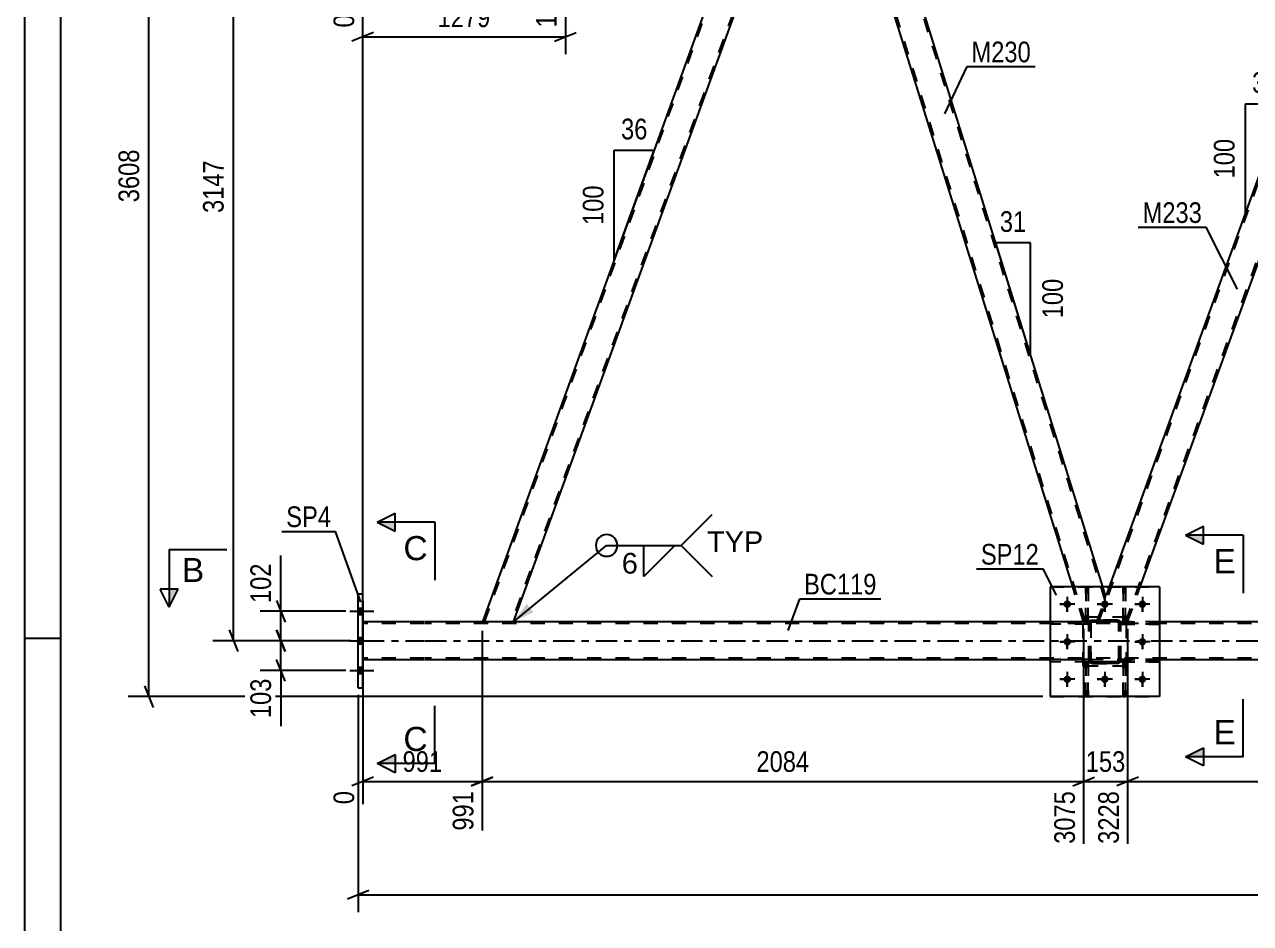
# Model space of a CAD drawing. Header units: millimetres. Extents: x 0 to 841, y 0 to 594.
# Drawn here: x 0 to 169.9, y 258.5 to 383.1 of the extents above; entities that cross this region are included whole.
import ezdxf

# ---------------------------------------------------------------- set-up
doc = ezdxf.new("R2010")
doc.units = ezdxf.units.MM
doc.linetypes.add('DXK_LINE_DOT2', pattern=[3.9198, 1.9599, -1.9599])
doc.linetypes.add('DXK_LINE_DOT3', pattern=[5.9187, 2.979, -0.9799, 0.9799, -0.9799])
doc.styles.add('Arial', font='arial.ttf', dxfattribs={"height": 0.2})
doc.styles.add('Arial Narrow', font='ARIALN.TTF', dxfattribs={"height": 0.2})

# ---------------------------------------------------------------- blocks, each defined once
blk = doc.blocks.new('Unknown-389678698-1133 - 46257')
at = {"color": 5, "linetype": 'Continuous'}
for p, q in [((0, 594), (0, 0)), ((5, 589), (5, 5)), ((5, 298), (0, 298))]:
    blk.add_line(p, q, dxfattribs=at)
blk = doc.blocks.new('Part-389678698-5018 - 5011')
at = {"color": 7, "linetype": 'DXK_LINE_DOT2'}
for p, q in [((147.55, 300.09), (147.59, 300.27)), ((147.59, 300.27), (147.55, 300.09)), ((147.55, 295.05), (147.55, 300.09)), ((147.55, 300.09), (147.55, 300.09)), ((147.55, 295.05), (147.55, 300.09)), ((147.79, 300.09), (147.81, 300.18)), ((147.81, 300.18), (147.79, 300.09)), ((147.79, 295.05), (147.79, 300.09)), ((147.79, 300.09), (147.79, 300.09)), ((147.79, 300.09), (147.79, 295.05)), ((147.81, 300.18), (147.86, 300.26)), ((147.86, 300.26), (147.81, 300.18)), ((147.85, 300.53), (148.03, 300.57)), ((148.03, 300.57), (147.85, 300.53)), ((147.86, 300.26), (147.94, 300.31)), ((147.94, 300.31), (147.86, 300.26)), ((147.94, 300.31), (148.03, 300.33)), ((148.03, 300.33), (147.94, 300.31)), ((148.03, 300.57), (151.47, 300.57)), ((148.03, 300.57), (148.03, 300.57)), ((148.03, 300.57), (151.47, 300.57)), ((148.03, 300.33), (151.47, 300.33)), ((148.03, 300.33), (148.03, 300.33)), ((148.03, 300.33), (151.47, 300.33)), ((151.47, 300.57), (151.47, 300.57)), ((151.47, 300.57), (151.65, 300.53)), ((151.65, 300.53), (151.47, 300.57)), ((151.47, 300.33), (151.47, 300.33)), ((151.47, 300.33), (151.56, 300.31)), ((151.64, 300.26), (151.56, 300.31)), ((151.64, 300.26), (151.69, 300.18)), ((151.69, 300.18), (151.71, 300.09)), ((151.69, 300.18), (151.71, 300.09)), ((151.71, 295.05), (151.71, 300.09)), ((151.71, 300.09), (151.71, 300.09)), ((151.71, 295.05), (151.71, 300.09)), ((151.91, 300.27), (151.95, 300.09)), ((151.95, 300.09), (151.91, 300.27)), ((151.95, 295.05), (151.95, 300.09)), ((151.95, 300.09), (151.95, 300.09)), ((151.95, 295.05), (151.95, 300.09)), ((147.55, 295.05), (147.55, 295.05)), ((147.59, 294.86), (147.55, 295.05)), ((147.55, 295.05), (147.59, 294.86)), ((147.79, 295.05), (147.79, 295.05)), ((147.81, 294.96), (147.79, 295.05)), ((147.81, 294.96), (147.79, 295.05)), ((147.86, 294.88), (147.81, 294.96)), ((148.03, 294.57), (147.85, 294.6)), ((147.85, 294.6), (148.03, 294.57)), ((147.94, 294.83), (147.86, 294.88)), ((148.03, 294.81), (147.94, 294.83)), ((148.03, 294.81), (151.47, 294.81)), ((148.03, 294.81), (148.03, 294.81)), ((148.03, 294.81), (151.47, 294.81)), ((148.03, 294.57), (151.47, 294.57)), ((148.03, 294.57), (148.03, 294.57)), ((151.47, 294.57), (148.03, 294.57)), ((151.56, 294.83), (151.47, 294.81)), ((151.47, 294.81), (151.56, 294.83)), ((151.47, 294.81), (151.47, 294.81)), ((151.65, 294.6), (151.47, 294.57)), ((151.47, 294.57), (151.65, 294.6)), ((151.47, 294.57), (151.47, 294.57)), ((151.64, 294.88), (151.56, 294.83)), ((151.56, 294.83), (151.64, 294.88)), ((151.69, 294.96), (151.64, 294.88)), ((151.64, 294.88), (151.69, 294.96)), ((151.71, 295.05), (151.69, 294.96)), ((151.69, 294.96), (151.71, 295.05)), ((151.71, 295.05), (151.71, 295.05)), ((151.95, 295.05), (151.91, 294.86)), ((151.91, 294.86), (151.95, 295.05)), ((151.95, 295.05), (151.95, 295.05))]:
    blk.add_line(p, q, dxfattribs=at)
at = {"color": 7, "linetype": 'DXK_LINE_DOT3'}
blk.add_line((149.75, 297.57), (149.75, 297.57), dxfattribs=at)
at = {"color": 7, "linetype": 'DXK_LINE_DOT2'}
for centre, start, end in [((148.03, 300.09), 112.5, 157.5), ((148.03, 300.09), 112.5, 157.5), ((151.47, 300.09), 22.5, 67.5), ((151.47, 300.09), 22.5, 67.5), ((148.03, 295.05), 202.5, 247.5), ((148.03, 295.05), 202.5, 247.5), ((151.47, 295.05), 292.5, 337.5), ((151.47, 295.05), 292.5, 337.5)]:
    blk.add_arc(centre, 0.48, start, end, dxfattribs=at)
blk = doc.blocks.new('Part-389678698-5034 - 5011')
at = {"color": 7, "linetype": 'DXK_LINE_DOT2'}
for p, q in [((151.95, 294.81), (151.95, 295.13)), ((151.95, 295.13), (157.35, 295.13)), ((157.35, 294.81), (151.95, 294.81)), ((152.55, 294.81), (152.55, 295.13)), ((157.35, 295.13), (157.35, 294.81))]:
    blk.add_line(p, q, dxfattribs=at)
blk = doc.blocks.new('Part-389678698-5014 - 5011')
at = {"color": 7, "linetype": 'DXK_LINE_DOT2'}
for p, q in [((152.3, 300.32), (152.3, 305.17)), ((152.3, 305.17), (152.62, 305.17)), ((152.62, 305.17), (152.62, 300.32)), ((152.3, 300.92), (152.62, 300.92)), ((152.62, 300.32), (152.3, 300.32))]:
    blk.add_line(p, q, dxfattribs=at)
blk = doc.blocks.new('Part-389678698-5015 - 5011')
at = {"color": 7, "linetype": 'DXK_LINE_DOT2'}
for p, q in [((147.1, 300.32), (147.1, 305.17)), ((147.1, 305.17), (147.42, 305.17)), ((147.42, 305.17), (147.42, 300.32)), ((147.1, 300.92), (147.42, 300.92)), ((147.42, 300.32), (147.1, 300.32))]:
    blk.add_line(p, q, dxfattribs=at)
blk = doc.blocks.new('Bolt-389678698-5125 - 5011')
at = {"linetype": 'Continuous'}
for points in [[(145.07, 302.77, -1), (144.03, 302.77, -1)], [(150.27, 302.77, -1), (149.23, 302.77, -1)], [(155.47, 302.77, -1), (154.43, 302.77, -1)], [(145.07, 297.57, -1), (144.03, 297.57, -1)], [(155.47, 297.57, -1), (154.43, 297.57, -1)], [(145.07, 292.37, -1), (144.03, 292.37, -1)], [(150.27, 292.37, -1), (149.23, 292.37, -1)], [(155.47, 292.37, -1), (154.43, 292.37, -1)]]:
    blk.add_hatch(color=1, dxfattribs=at).paths.add_polyline_path(points)
at = {"color": 1, "linetype": 'Continuous'}
for p, q in [((145.59, 302.77), (143.51, 302.77)), ((144.55, 303.81), (144.55, 301.73)), ((150.79, 302.77), (148.71, 302.77)), ((149.75, 303.81), (149.75, 301.73)), ((155.99, 302.77), (153.91, 302.77)), ((154.95, 303.81), (154.95, 301.73)), ((145.59, 297.57), (143.51, 297.57)), ((144.55, 298.61), (144.55, 296.53)), ((155.99, 297.57), (153.91, 297.57)), ((154.95, 298.61), (154.95, 296.53)), ((145.59, 292.37), (143.51, 292.37)), ((144.55, 293.41), (144.55, 291.33)), ((150.79, 292.37), (148.71, 292.37)), ((149.75, 293.41), (149.75, 291.33)), ((155.99, 292.37), (153.91, 292.37)), ((154.95, 293.41), (154.95, 291.33))]:
    blk.add_line(p, q, dxfattribs=at)
blk = doc.blocks.new('Part-389678698-5016 - 5011')
at = {"color": 7, "linetype": 'DXK_LINE_DOT2'}
for p, q in [((152.3, 289.97), (152.3, 294.8)), ((152.3, 294.8), (152.62, 294.8)), ((152.3, 294.2), (152.62, 294.2)), ((152.62, 294.8), (152.62, 289.97)), ((152.62, 289.97), (152.3, 289.97))]:
    blk.add_line(p, q, dxfattribs=at)
blk = doc.blocks.new('Part-389678698-5017 - 5011')
at = {"color": 7, "linetype": 'DXK_LINE_DOT2'}
for p, q in [((147.1, 289.97), (147.1, 294.8)), ((147.1, 294.8), (147.42, 294.8)), ((147.1, 294.2), (147.42, 294.2)), ((147.42, 294.8), (147.42, 289.97)), ((147.42, 289.97), (147.1, 289.97))]:
    blk.add_line(p, q, dxfattribs=at)
blk = doc.blocks.new('Part-389678698-5019 - 5011')
at = {"color": 7, "linetype": 'DXK_LINE_DOT2'}
for p, q in [((152.75, 300.97), (146.75, 300.97)), ((146.75, 294.17), (146.75, 300.97)), ((152.75, 294.17), (152.75, 300.97)), ((152.75, 294.17), (146.75, 294.17))]:
    blk.add_line(p, q, dxfattribs=at)
blk = doc.blocks.new('Part-389678698-5020 - 5011')
at = {"color": 7, "linetype": 'DXK_LINE_DOT2'}
for p, q in [((152.62, 294.8), (152.3, 294.8)), ((152.3, 294.8), (152.3, 289.97)), ((152.3, 294.2), (152.62, 294.2)), ((152.62, 289.97), (152.62, 294.8)), ((152.3, 289.97), (152.62, 289.97))]:
    blk.add_line(p, q, dxfattribs=at)
blk = doc.blocks.new('Part-389678698-5021 - 5011')
at = {"color": 7, "linetype": 'DXK_LINE_DOT2'}
for p, q in [((147.42, 294.8), (147.1, 294.8)), ((147.1, 294.8), (147.1, 289.97)), ((147.1, 294.2), (147.42, 294.2)), ((147.42, 289.97), (147.42, 294.8)), ((147.1, 289.97), (147.42, 289.97))]:
    blk.add_line(p, q, dxfattribs=at)
blk = doc.blocks.new('Part-389678698-5024 - 5011')
at = {"color": 7, "linetype": 'DXK_LINE_DOT2'}
for p, q in [((157.35, 295.13), (151.95, 295.13)), ((151.95, 295.13), (151.95, 294.81)), ((151.95, 294.81), (157.35, 294.81)), ((152.55, 294.81), (152.55, 295.13)), ((157.35, 294.81), (157.35, 295.13))]:
    blk.add_line(p, q, dxfattribs=at)
blk = doc.blocks.new('Part-389678698-5027 - 5011')
at = {"color": 7, "linetype": 'DXK_LINE_DOT2'}
for p, q in [((152.62, 300.33), (151.95, 300.33)), ((151.95, 300.33), (151.95, 300.01)), ((151.95, 300.01), (157.35, 300.01)), ((157.35, 300.33), (152.55, 300.33)), ((152.55, 300.33), (152.55, 300.01)), ((157.35, 300.01), (157.35, 300.33))]:
    blk.add_line(p, q, dxfattribs=at)
blk = doc.blocks.new('Part-389678698-5030 - 5011')
at = {"color": 7, "linetype": 'DXK_LINE_DOT2'}
for p, q in [((147.55, 295.13), (142.15, 295.13)), ((142.15, 295.13), (142.15, 294.81)), ((147.55, 294.81), (142.15, 294.81)), ((146.95, 294.81), (146.95, 295.13)), ((147.55, 294.81), (147.55, 295.13))]:
    blk.add_line(p, q, dxfattribs=at)
blk = doc.blocks.new('Part-389678698-5033 - 5011')
at = {"color": 7, "linetype": 'DXK_LINE_DOT2'}
for p, q in [((147.55, 300.33), (142.15, 300.33)), ((142.15, 300.33), (142.15, 300.01)), ((147.55, 300.01), (142.15, 300.01)), ((146.95, 300.01), (146.95, 300.33)), ((147.55, 300.01), (147.55, 300.33))]:
    blk.add_line(p, q, dxfattribs=at)
blk = doc.blocks.new('Part-389678698-5035 - 5011')
at = {"color": 7, "linetype": 'DXK_LINE_DOT2'}
for p, q in [((151.95, 300.01), (151.95, 300.33)), ((151.95, 300.33), (157.35, 300.33)), ((157.35, 300.01), (151.95, 300.01)), ((152.55, 300.01), (152.55, 300.33)), ((157.35, 300.33), (157.35, 300.01))]:
    blk.add_line(p, q, dxfattribs=at)
blk = doc.blocks.new('Part-389678698-5036 - 5011')
at = {"color": 7, "linetype": 'DXK_LINE_DOT2'}
for p, q in [((147.55, 295.13), (142.15, 295.13)), ((142.15, 294.81), (142.15, 295.13)), ((147.55, 294.81), (142.15, 294.81)), ((146.95, 294.81), (146.95, 295.13)), ((147.55, 295.13), (147.55, 294.81))]:
    blk.add_line(p, q, dxfattribs=at)
blk = doc.blocks.new('Bolt-389678698-5120 - 5011')
at = {"linetype": 'Continuous'}
for points in [[(46.89, 301.36), (46.89, 302.24), (46.25, 302.24), (46.25, 301.36)], [(46.89, 301.36), (46.89, 302.24), (46.25, 302.24), (46.25, 301.36)], [(46.89, 301.36), (46.89, 302.24), (46.25, 302.24), (46.25, 301.36)], [(46.89, 297.26), (46.89, 298.14), (46.25, 298.14), (46.25, 297.26)], [(46.89, 297.26), (46.89, 298.14), (46.25, 298.14), (46.25, 297.26)], [(46.89, 293.16), (46.89, 294.04), (46.25, 294.04), (46.25, 293.16)], [(46.89, 293.16), (46.89, 294.04), (46.25, 294.04), (46.25, 293.16)], [(46.89, 293.16), (46.89, 294.04), (46.25, 294.04), (46.25, 293.16)]]:
    blk.add_hatch(color=1, dxfattribs=at).paths.add_polyline_path(points)
at = {"color": 1, "linetype": 'Continuous'}
for p, q in [((45.09, 301.8), (48.41, 301.8)), ((45.09, 301.8), (48.41, 301.8)), ((45.09, 301.8), (48.41, 301.8)), ((46.25, 302.24), (46.89, 302.24)), ((46.25, 302.24), (46.89, 302.24)), ((46.25, 302.24), (46.89, 302.24)), ((46.25, 301.36), (46.89, 301.36)), ((46.25, 301.36), (46.89, 301.36)), ((46.25, 301.36), (46.89, 301.36)), ((45.09, 297.7), (48.41, 297.7)), ((45.09, 297.7), (48.41, 297.7)), ((46.25, 298.14), (46.89, 298.14)), ((46.25, 298.14), (46.89, 298.14)), ((46.25, 297.26), (46.89, 297.26)), ((46.25, 297.26), (46.89, 297.26)), ((46.25, 294.04), (46.89, 294.04)), ((46.25, 294.04), (46.89, 294.04)), ((46.25, 294.04), (46.89, 294.04)), ((45.09, 293.6), (48.41, 293.6)), ((45.09, 293.6), (48.41, 293.6)), ((45.09, 293.6), (48.41, 293.6)), ((46.25, 293.16), (46.89, 293.16)), ((46.25, 293.16), (46.89, 293.16)), ((46.25, 293.16), (46.89, 293.16))]:
    blk.add_line(p, q, dxfattribs=at)
blk = doc.blocks.new('Part-389678698-5037 - 5011')
at = {"color": 7, "linetype": 'DXK_LINE_DOT2'}
for p, q in [((147.55, 300.33), (142.15, 300.33)), ((142.15, 300.01), (142.15, 300.33)), ((147.55, 300.01), (142.15, 300.01)), ((146.95, 300.01), (146.95, 300.33)), ((147.55, 300.33), (147.55, 300.01))]:
    blk.add_line(p, q, dxfattribs=at)
blk = doc.blocks.new('Part-389678698-5038 - 5011')
at = {"color": 7, "linetype": 'DXK_LINE_DOT2'}
for p, q in [((152.3, 305.17), (152.3, 300.32)), ((152.62, 305.17), (152.3, 305.17)), ((152.62, 300.32), (152.62, 305.17)), ((152.3, 300.92), (152.62, 300.92)), ((152.3, 300.32), (152.62, 300.32))]:
    blk.add_line(p, q, dxfattribs=at)
blk = doc.blocks.new('Part-389678698-5039 - 5011')
at = {"color": 7, "linetype": 'DXK_LINE_DOT2'}
for p, q in [((147.1, 305.17), (147.1, 300.32)), ((147.42, 305.17), (147.1, 305.17)), ((147.42, 300.32), (147.42, 305.17)), ((147.1, 300.92), (147.42, 300.92)), ((147.1, 300.32), (147.42, 300.32))]:
    blk.add_line(p, q, dxfattribs=at)
blk = doc.blocks.new('Part-389678698-5044 - 5011')
at = {"color": 7, "linetype": 'DXK_LINE_DOT2'}
for p, q in [((142.15, 305.17), (157.35, 305.17)), ((142.15, 305.17), (142.15, 289.97)), ((157.35, 305.17), (157.35, 289.97)), ((142.15, 289.97), (157.35, 289.97))]:
    blk.add_line(p, q, dxfattribs=at)
blk = doc.blocks.new('Part-389678698-5049 - 5011')
at = {"color": 2, "linetype": 'Continuous'}
for p, q in [((157.35, 305.17), (142.15, 305.17)), ((142.15, 305.17), (142.15, 289.97)), ((157.35, 305.17), (157.35, 289.97)), ((157.35, 289.97), (142.15, 289.97))]:
    blk.add_line(p, q, dxfattribs=at)
blk = doc.blocks.new('Part-389678698-5285 - 5011')
at = {"color": 2, "linetype": 'Continuous'}
for p, q in [((46.25, 291.2), (46.25, 304.2)), ((46.25, 304.2), (46.89, 304.2)), ((46.89, 291.2), (46.89, 304.2)), ((46.25, 291.2), (46.89, 291.2))]:
    blk.add_line(p, q, dxfattribs=at)
blk = doc.blocks.new('Bolt-389678698-5126 - 5011')
at = {"color": 1, "linetype": 'Continuous'}
for p, q in [((143.51, 302.77), (144.2, 302.77)), ((144.55, 303.81), (144.55, 303.11)), ((145.59, 302.77), (144.9, 302.77)), ((148.71, 302.77), (149.4, 302.77)), ((149.75, 303.81), (149.75, 303.11)), ((150.79, 302.77), (150.1, 302.77)), ((153.91, 302.77), (154.6, 302.77)), ((154.95, 303.81), (154.95, 303.11)), ((155.99, 302.77), (155.3, 302.77)), ((144.55, 301.73), (144.55, 302.42)), ((149.75, 301.73), (149.75, 302.42)), ((154.95, 301.73), (154.95, 302.42)), ((143.51, 297.57), (144.2, 297.57)), ((144.55, 298.61), (144.55, 297.91)), ((145.59, 297.57), (144.9, 297.57)), ((153.91, 297.57), (154.6, 297.57)), ((154.95, 298.61), (154.95, 297.91)), ((155.99, 297.57), (155.3, 297.57)), ((144.55, 296.53), (144.55, 297.22)), ((154.95, 296.53), (154.95, 297.22)), ((143.51, 292.37), (144.2, 292.37)), ((144.55, 293.41), (144.55, 292.71)), ((145.59, 292.37), (144.9, 292.37)), ((148.71, 292.37), (149.4, 292.37)), ((149.75, 293.41), (149.75, 292.71)), ((150.79, 292.37), (150.1, 292.37)), ((153.91, 292.37), (154.6, 292.37)), ((154.95, 293.41), (154.95, 292.71)), ((155.99, 292.37), (155.3, 292.37)), ((144.55, 291.33), (144.55, 292.02)), ((149.75, 291.33), (149.75, 292.02)), ((154.95, 291.33), (154.95, 292.02))]:
    blk.add_line(p, q, dxfattribs=at)
blk = doc.blocks.new('Part-389678698-5224 - 5011')
at = {"color": 2, "linetype": 'Continuous'}
for p, q in [((55.41, 300.34), (46.89, 300.34)), ((142.15, 300.34), (55.51, 300.34)), ((312.42, 300.34), (157.35, 300.34)), ((55.41, 295.06), (46.89, 295.06)), ((142.15, 295.06), (55.51, 295.06)), ((312.42, 295.06), (157.35, 295.06))]:
    blk.add_line(p, q, dxfattribs=at)
at = {"color": 7, "linetype": 'DXK_LINE_DOT2'}
for p, q in [((46.89, 295.06), (46.89, 300.34)), ((55.41, 300.1), (46.89, 300.1)), ((722.79, 300.1), (55.51, 300.1)), ((157.35, 300.34), (142.15, 300.34)), ((55.41, 295.3), (46.89, 295.3)), ((722.79, 295.3), (55.51, 295.3)), ((157.35, 295.06), (142.15, 295.06))]:
    blk.add_line(p, q, dxfattribs=at)
at = {"color": 7, "linetype": 'DXK_LINE_DOT3'}
for p, q in [((46.89, 297.7), (55.41, 297.7)), ((55.51, 297.7), (722.79, 297.7))]:
    blk.add_line(p, q, dxfattribs=at)
blk = doc.blocks.new('Part-389678698-5334 - 5011')
at = {"color": 7, "linetype": 'DXK_LINE_DOT2'}
for p, q in [((152.75, 300.97), (146.75, 300.97)), ((146.75, 294.17), (146.75, 300.97)), ((152.75, 294.17), (152.75, 300.97)), ((152.75, 294.17), (146.75, 294.17))]:
    blk.add_line(p, q, dxfattribs=at)
blk = doc.blocks.new('Part-389678698-5335 - 5011')
at = {"color": 7, "linetype": 'DXK_LINE_DOT2'}
for p, q in [((147.55, 300.09), (147.59, 300.27)), ((147.59, 300.27), (147.55, 300.09)), ((147.55, 295.05), (147.55, 300.09)), ((147.55, 300.09), (147.55, 300.09)), ((147.55, 295.05), (147.55, 300.09)), ((147.79, 300.09), (147.81, 300.18)), ((147.81, 300.18), (147.79, 300.09)), ((147.79, 295.05), (147.79, 300.09)), ((147.79, 300.09), (147.79, 300.09)), ((147.79, 300.09), (147.79, 295.05)), ((147.81, 300.18), (147.86, 300.26)), ((147.86, 300.26), (147.81, 300.18)), ((147.85, 300.53), (148.03, 300.57)), ((148.03, 300.57), (147.85, 300.53)), ((147.86, 300.26), (147.94, 300.31)), ((147.94, 300.31), (147.86, 300.26)), ((148.03, 300.33), (147.94, 300.31)), ((151.47, 300.57), (148.03, 300.57)), ((151.47, 300.33), (148.03, 300.33)), ((151.47, 300.57), (151.65, 300.53)), ((151.65, 300.53), (151.47, 300.57)), ((151.56, 300.31), (151.47, 300.33)), ((151.56, 300.31), (151.64, 300.26)), ((151.64, 300.26), (151.69, 300.18)), ((151.69, 300.18), (151.64, 300.26)), ((151.69, 300.18), (151.71, 300.09)), ((151.71, 300.09), (151.69, 300.18)), ((151.71, 295.05), (151.71, 300.09)), ((151.71, 300.09), (151.71, 300.09)), ((151.71, 295.05), (151.71, 300.09)), ((151.91, 300.27), (151.95, 300.09)), ((151.95, 300.09), (151.91, 300.27)), ((151.95, 295.05), (151.95, 300.09)), ((151.95, 300.09), (151.95, 300.09)), ((151.95, 295.05), (151.95, 300.09)), ((147.55, 295.05), (147.55, 295.05)), ((147.59, 294.86), (147.55, 295.05)), ((147.55, 295.05), (147.59, 294.86)), ((147.79, 295.05), (147.79, 295.05)), ((147.81, 294.96), (147.79, 295.05)), ((147.79, 295.05), (147.81, 294.96)), ((147.86, 294.88), (147.81, 294.96)), ((147.81, 294.96), (147.86, 294.88)), ((148.03, 294.57), (147.85, 294.6)), ((147.85, 294.6), (148.03, 294.57)), ((147.94, 294.83), (147.86, 294.88)), ((148.03, 294.81), (147.94, 294.83)), ((151.47, 294.81), (148.03, 294.81)), ((151.47, 294.57), (148.03, 294.57)), ((151.56, 294.83), (151.47, 294.81)), ((151.65, 294.6), (151.47, 294.57)), ((151.47, 294.57), (151.65, 294.6)), ((151.64, 294.88), (151.56, 294.83)), ((151.56, 294.83), (151.64, 294.88)), ((151.69, 294.96), (151.64, 294.88)), ((151.64, 294.88), (151.69, 294.96)), ((151.71, 295.05), (151.69, 294.96)), ((151.69, 294.96), (151.71, 295.05)), ((151.71, 295.05), (151.71, 295.05)), ((151.95, 295.05), (151.91, 294.86)), ((151.91, 294.86), (151.95, 295.05)), ((151.95, 295.05), (151.95, 295.05))]:
    blk.add_line(p, q, dxfattribs=at)
at = {"color": 7, "linetype": 'DXK_LINE_DOT3'}
blk.add_line((149.75, 297.57), (149.75, 297.57), dxfattribs=at)
at = {"color": 7, "linetype": 'DXK_LINE_DOT2'}
for centre, start, end in [((148.03, 300.09), 112.5, 157.5), ((148.03, 300.09), 112.5, 157.5), ((151.47, 300.09), 22.5, 67.5), ((151.47, 300.09), 22.5, 67.5), ((148.03, 295.05), 202.5, 247.5), ((148.03, 295.05), 202.5, 247.5), ((151.47, 295.05), 292.5, 337.5), ((151.47, 295.05), 292.5, 337.5)]:
    blk.add_arc(centre, 0.48, start, end, dxfattribs=at)
blk = doc.blocks.new('Part-389678698-5340 - 5011')
at = {"color": 7, "linetype": 'DXK_LINE_DOT2'}
for p, q in [((111.89, 421.56), (111.74, 421.16)), ((113.21, 421.56), (111.89, 421.56)), ((149.77, 303.44), (112.95, 421.56)), ((113.33, 421.16), (113.21, 421.56)), ((147.05, 300.34), (110.48, 417.68)), ((146.8, 300.34), (145.3, 305.17)), ((149.91, 303.81), (149.49, 305.17)), ((148.65, 300.34), (149.91, 303.81)), ((146.8, 300.34), (148.65, 300.34))]:
    blk.add_line(p, q, dxfattribs=at)
at = {"color": 2, "linetype": 'Continuous'}
for p, q in [((111.74, 421.16), (110.34, 417.31)), ((149.49, 305.17), (113.33, 421.16)), ((145.3, 305.17), (110.34, 417.31))]:
    blk.add_line(p, q, dxfattribs=at)
blk = doc.blocks.new('Part-389678698-5345 - 5011')
at = {"color": 7, "linetype": 'DXK_LINE_DOT2'}
for p, q in [((63.77, 300.34), (107.89, 421.56)), ((111.63, 421.56), (67.51, 300.34)), ((107.63, 421.56), (107.49, 421.16)), ((111.89, 421.56), (107.63, 421.56)), ((110.34, 417.31), (111.89, 421.56)), ((67.77, 300.34), (63.51, 300.34))]:
    blk.add_line(p, q, dxfattribs=at)
at = {"color": 2, "linetype": 'Continuous'}
for p, q in [((63.51, 300.34), (107.49, 421.16)), ((67.77, 300.34), (110.34, 417.31))]:
    blk.add_line(p, q, dxfattribs=at)
blk = doc.blocks.new('Part-389678698-5350 - 5011')
at = {"color": 7, "linetype": 'DXK_LINE_DOT2'}
for p, q in [((148.9, 300.34), (193.02, 421.56)), ((152.65, 300.34), (196.77, 421.56)), ((192.62, 421.16), (192.77, 421.56)), ((197.02, 421.56), (192.77, 421.56)), ((195.48, 417.31), (197.02, 421.56)), ((148.65, 300.34), (150.4, 305.17)), ((152.9, 300.34), (154.66, 305.17)), ((152.9, 300.34), (148.65, 300.34))]:
    blk.add_line(p, q, dxfattribs=at)
at = {"color": 2, "linetype": 'Continuous'}
for p, q in [((150.4, 305.17), (192.62, 421.16)), ((154.66, 305.17), (195.48, 417.31))]:
    blk.add_line(p, q, dxfattribs=at)
blk = doc.blocks.new('StraightDimension-389678698-10294 - 5011')
at = {"color": 7, "linetype": 'Continuous'}
for p, q in [((146.8, 299.34), (146.8, 269.57)), ((152.9, 299.34), (152.9, 269.57)), ((145.3, 277.59), (148.3, 278.79)), ((154.4, 278.79), (151.4, 277.59)), ((146.8, 278.19), (152.9, 278.19))]:
    blk.add_line(p, q, dxfattribs=at)
at = {"color": 0}
blk.add_wipeout([(153.19, 278.94), (153.19, 283.14), (146.51, 283.14), (146.51, 278.94)], dxfattribs=at)
at = {"color": 0, "linetype": 'Continuous'}
blk.add_wipeout([(152.3, 277.49), (148.1, 277.49), (148.1, 268.97), (152.3, 268.97)], dxfattribs=at)
at = {"color": 3, "style": 'Arial Narrow'}
blk.add_text('153', height=2.863, dxfattribs=at).set_placement((147.11, 279.54))
at = {"color": 3, "linetype": 'Continuous', "style": 'Arial Narrow'}
blk.add_text('3228', height=2.863, rotation=90.0002, dxfattribs=at).set_placement((151.7, 269.57))
blk = doc.blocks.new('StraightDimension-389678698-10296 - 5011')
at = {"color": 7, "linetype": 'Continuous'}
for p, q in [((46.89, 303.2), (46.89, 275.06)), ((63.42, 299.1), (63.42, 271.4)), ((48.39, 278.79), (45.39, 277.59)), ((61.92, 277.59), (64.92, 278.79)), ((46.89, 278.19), (63.42, 278.19))]:
    blk.add_line(p, q, dxfattribs=at)
at = {"color": 0}
blk.add_wipeout([(58.5, 278.94), (58.5, 283.14), (51.81, 283.14), (51.81, 278.94)], dxfattribs=at)
at = {"color": 0, "linetype": 'Continuous'}
for points in [[(46.29, 277.49), (42.09, 277.49), (42.09, 274.46), (46.29, 274.46)], [(62.82, 277.49), (58.62, 277.49), (58.62, 270.8), (62.82, 270.8)]]:
    blk.add_wipeout(points, dxfattribs=at)
at = {"color": 3, "style": 'Arial Narrow'}
blk.add_text('991', height=2.863, dxfattribs=at).set_placement((52.41, 279.54))
at = {"color": 3, "linetype": 'Continuous', "style": 'Arial Narrow'}
for s, height, p in [('0', 2.86, (45.69, 275.06)), ('991', 2.863, (62.22, 271.4))]:
    blk.add_text(s, height=height, rotation=90.0002, dxfattribs=at).set_placement(p)
blk = doc.blocks.new('StraightDimension-389678698-13141 - 5011')
at = {"color": 7, "linetype": 'Continuous'}
for p, q in [((46.25, 290.2), (46.25, 260.09)), ((47.75, 263.09), (44.75, 261.89)), ((46.25, 262.49), (763.87, 262.49))]:
    blk.add_line(p, q, dxfattribs=at)
blk = doc.blocks.new('StraightDimension-389678698-10293 - 5011')
at = {"color": 7, "linetype": 'Continuous'}
for p, q in [((152.9, 299.34), (152.9, 269.57)), ((231.93, 299.34), (231.93, 269.57)), ((154.4, 278.79), (151.4, 277.59)), ((230.43, 277.59), (233.43, 278.79)), ((152.9, 278.19), (231.93, 278.19))]:
    blk.add_line(p, q, dxfattribs=at)
at = {"color": 0}
blk.add_wipeout([(196.67, 278.94), (196.67, 283.14), (188.16, 283.14), (188.16, 278.94)], dxfattribs=at)
at = {"color": 0, "linetype": 'Continuous'}
blk.add_wipeout([(231.33, 277.49), (227.13, 277.49), (227.13, 268.97), (231.33, 268.97)], dxfattribs=at)
at = {"color": 3, "style": 'Arial Narrow'}
blk.add_text('1976', height=2.863, dxfattribs=at).set_placement((188.76, 279.54))
at = {"color": 3, "linetype": 'Continuous', "style": 'Arial Narrow'}
blk.add_text('5204', height=2.863, rotation=90.0002, dxfattribs=at).set_placement((230.73, 269.57))
blk = doc.blocks.new('StraightDimension-389678698-5582 - 5011')
at = {"color": 7, "linetype": 'Continuous'}
for p, q in [((17.84, 432.79), (16.64, 435.79)), ((76.78, 434.29), (14.39, 434.29)), ((17.24, 289.97), (17.24, 434.29)), ((16.64, 291.47), (17.84, 288.47)), ((141.15, 289.97), (14.39, 289.97))]:
    blk.add_line(p, q, dxfattribs=at)
at = {"color": 0}
blk.add_wipeout([(16.49, 366.39), (12.29, 366.39), (12.29, 357.87), (16.49, 357.87)], dxfattribs=at)
at = {"color": 3, "style": 'Arial Narrow'}
blk.add_text('3608', height=2.863, rotation=90.0002, dxfattribs=at).set_placement((15.89, 358.47))
blk = doc.blocks.new('StraightDimension-389678698-45920 - 5011')
at = {"color": 7, "linetype": 'Continuous'}
for p, q in [((34.92, 303.3), (36.12, 300.3)), ((44.52, 301.8), (32.67, 301.8)), ((35.52, 297.7), (35.52, 301.8)), ((36.12, 296.2), (34.92, 299.2)), ((44.52, 297.7), (32.67, 297.7))]:
    blk.add_line(p, q, dxfattribs=at)
at = {"color": 0}
blk.add_wipeout([(34.77, 309.01), (30.57, 309.01), (30.57, 302.33), (34.77, 302.33)], dxfattribs=at)
at = {"color": 7, "linetype": 'Continuous'}
blk.add_line((35.52, 301.8), (35.52, 309.54), dxfattribs=at)
blk.add_line((35.52, 301.8), (35.52, 309.54), dxfattribs=at)
at = {"color": 3, "style": 'Arial Narrow'}
blk.add_text('102', height=2.863, rotation=90.0002, dxfattribs=at).set_placement((34.17, 302.93))
blk = doc.blocks.new('StraightDimension-389678698-5596 - 5011')
at = {"color": 7, "linetype": 'Continuous'}
for p, q in [((29.55, 422.06), (28.35, 425.06)), ((73.33, 423.56), (26.1, 423.56)), ((28.95, 297.7), (28.95, 423.56)), ((28.35, 299.2), (29.55, 296.2)), ((45.25, 297.7), (26.1, 297.7))]:
    blk.add_line(p, q, dxfattribs=at)
at = {"color": 0}
blk.add_wipeout([(28.2, 364.89), (24, 364.89), (24, 356.38), (28.2, 356.38)], dxfattribs=at)
at = {"color": 3, "style": 'Arial Narrow'}
blk.add_text('3147', height=2.863, rotation=90.0002, dxfattribs=at).set_placement((27.6, 356.98))
blk = doc.blocks.new('StraightDimension-389678698-10295 - 5011')
at = {"color": 7, "linetype": 'Continuous'}
for p, q in [((63.42, 299.1), (63.42, 271.4)), ((146.8, 299.34), (146.8, 269.57)), ((64.92, 278.79), (61.92, 277.59)), ((145.3, 277.59), (148.3, 278.79)), ((63.42, 278.19), (146.8, 278.19))]:
    blk.add_line(p, q, dxfattribs=at)
at = {"color": 0}
blk.add_wipeout([(109.37, 278.94), (109.37, 283.14), (100.86, 283.14), (100.86, 278.94)], dxfattribs=at)
at = {"color": 0, "linetype": 'Continuous'}
blk.add_wipeout([(146.2, 277.49), (142, 277.49), (142, 268.97), (146.2, 268.97)], dxfattribs=at)
at = {"color": 3, "style": 'Arial Narrow'}
blk.add_text('2084', height=2.863, dxfattribs=at).set_placement((101.46, 279.54))
at = {"color": 3, "linetype": 'Continuous', "style": 'Arial Narrow'}
blk.add_text('3075', height=2.863, rotation=90.0002, dxfattribs=at).set_placement((145.6, 269.57))
blk = doc.blocks.new('StraightDimension-389678698-13099 - 5011')
at = {"color": 7, "linetype": 'Continuous'}
for p, q in [((74.97, 420.56), (74.97, 378.98)), ((46.89, 301.34), (46.89, 384.5)), ((48.39, 381.98), (45.39, 380.78)), ((46.89, 381.38), (74.97, 381.38)), ((73.47, 380.78), (76.47, 381.98))]:
    blk.add_line(p, q, dxfattribs=at)
at = {"color": 0, "linetype": 'Continuous'}
for points in [[(74.37, 390.59), (70.17, 390.59), (70.17, 382.08), (74.37, 382.08)], [(46.29, 385.1), (42.09, 385.1), (42.09, 382.08), (46.29, 382.08)]]:
    blk.add_wipeout(points, dxfattribs=at)
at = {"color": 0}
blk.add_wipeout([(65.18, 382.13), (65.18, 386.33), (56.67, 386.33), (56.67, 382.13)], dxfattribs=at)
at = {"color": 3, "linetype": 'Continuous', "style": 'Arial Narrow'}
for s, height, p in [('1279', 2.863, (73.77, 382.68)), ('0', 2.86, (45.69, 382.68))]:
    blk.add_text(s, height=height, rotation=90.0002, dxfattribs=at).set_placement(p)
at = {"color": 3, "style": 'Arial Narrow'}
blk.add_text('1279', height=2.863, dxfattribs=at).set_placement((57.27, 382.73))
blk = doc.blocks.new('AngleDimension-389678698-13170 - 5011')
at = {"color": 7, "linetype": 'Continuous'}
for p, q in [((81.75, 365.68), (87.29, 365.68)), ((81.75, 350.45), (87.29, 365.68)), ((81.75, 350.45), (81.75, 365.68)), ((86.79, 364.31), (87.29, 365.68))]:
    blk.add_line(p, q, dxfattribs=at)
at = {"color": 0}
for points in [[(86.95, 366.58), (86.95, 370.78), (82.09, 370.78), (82.09, 366.58)], [(80.85, 361.41), (76.65, 361.41), (76.65, 354.72), (80.85, 354.72)]]:
    blk.add_wipeout(points, dxfattribs=at)
at = {"color": 3, "style": 'Arial Narrow'}
blk.add_text('36', height=2.863, dxfattribs=at).set_placement((82.69, 367.18))
blk.add_text('100', height=2.863, rotation=90.0002, dxfattribs=at).set_placement((80.25, 355.32))
blk = doc.blocks.new('AngleDimension-389678698-13184 - 5011')
at = {"color": 7, "linetype": 'Continuous'}
for p, q in [((135.03, 351.55), (134.62, 352.86)), ((139.44, 352.86), (134.62, 352.86)), ((139.44, 337.39), (134.62, 352.86)), ((139.44, 337.39), (139.44, 352.86))]:
    blk.add_line(p, q, dxfattribs=at)
at = {"color": 0}
for points in [[(139.46, 353.76), (139.46, 357.96), (134.6, 357.96), (134.6, 353.76)], [(144.54, 348.47), (140.34, 348.47), (140.34, 341.79), (144.54, 341.79)]]:
    blk.add_wipeout(points, dxfattribs=at)
at = {"color": 3, "style": 'Arial Narrow'}
blk.add_text('31', height=2.863, dxfattribs=at).set_placement((135.2, 354.36))
blk.add_text('100', height=2.863, rotation=90.0002, dxfattribs=at).set_placement((143.94, 342.39))
blk = doc.blocks.new('AngleDimension-389678698-13203 - 5011')
at = {"color": 7, "linetype": 'Continuous'}
for p, q in [((169.23, 372.12), (174.77, 372.12)), ((169.23, 356.9), (174.77, 372.12)), ((169.23, 356.9), (169.23, 372.12)), ((173.94, 369.84), (174.77, 372.12))]:
    blk.add_line(p, q, dxfattribs=at)
at = {"color": 0}
for points in [[(174.43, 373.02), (174.43, 377.22), (169.57, 377.22), (169.57, 373.02)], [(168.33, 367.85), (164.13, 367.85), (164.13, 361.17), (168.33, 361.17)]]:
    blk.add_wipeout(points, dxfattribs=at)
at = {"color": 3, "style": 'Arial Narrow'}
blk.add_text('36', height=2.863, dxfattribs=at).set_placement((170.17, 373.62))
blk.add_text('100', height=2.863, rotation=90.0002, dxfattribs=at).set_placement((167.73, 361.77))
blk = doc.blocks.new('StraightDimension-389678698-45921 - 5011')
at = {"color": 7, "linetype": 'Continuous'}
for p, q in [((34.92, 299.2), (36.12, 296.2)), ((44.52, 297.7), (32.67, 297.7)), ((35.52, 293.6), (35.52, 297.7)), ((36.12, 292.1), (34.92, 295.1)), ((44.52, 293.6), (32.67, 293.6))]:
    blk.add_line(p, q, dxfattribs=at)
at = {"color": 0}
blk.add_wipeout([(34.77, 293.08), (30.57, 293.08), (30.57, 286.39), (34.77, 286.39)], dxfattribs=at)
at = {"color": 7, "linetype": 'Continuous'}
blk.add_line((35.52, 293.6), (35.52, 285.87), dxfattribs=at)
blk.add_line((35.52, 293.6), (35.52, 285.87), dxfattribs=at)
at = {"color": 3, "style": 'Arial Narrow'}
blk.add_text('103', height=2.863, rotation=90.0002, dxfattribs=at).set_placement((34.17, 286.99))
blk = doc.blocks.new('WeldMark-389678698-23938 - 5011')
at = {"linetype": 'Continuous'}
blk.add_hatch(color=30, dxfattribs=at).paths.add_polyline_path([(70.56, 301.66), (67.77, 300.34), (69.61, 302.82)])
at = {"color": 3, "linetype": 'Continuous'}
for q in [(95.3, 315.2), (95.3, 306.63)]:
    blk.add_line((91.01, 310.91), q, dxfattribs=at)
at = {"color": 30, "linetype": 'Continuous'}
blk.add_line((67.77, 300.34), (80.69, 310.91), dxfattribs=at)
at = {"color": 3, "linetype": 'Continuous'}
blk.add_arc((80.69, 310.91), 1.5, 90, 270, dxfattribs=at)
at = {"color": 0}
blk.add_wipeout([(85.21, 306.81), (85.21, 310.21), (82.59, 310.21), (82.59, 306.81)], dxfattribs=at)
at = {"color": 30, "linetype": 'Continuous'}
blk.add_line((80.69, 310.91), (91.01, 310.91), dxfattribs=at)
at = {"color": 3, "linetype": 'Continuous'}
for p, q in [((85.87, 310.91), (90.15, 310.91)), ((90.15, 310.91), (85.87, 306.63)), ((85.87, 306.63), (85.87, 310.91))]:
    blk.add_line(p, q, dxfattribs=at)
blk.add_arc((80.69, 310.91), 1.5, 270, 90, dxfattribs=at)
at = {"color": 3, "style": 'Arial'}
blk.add_text('6', height=2.87, dxfattribs=at).set_placement((82.79, 307.01))
at = {"color": 0, "linetype": 'Continuous'}
blk.add_wipeout([(102.39, 310.01), (102.39, 313.01), (94.61, 313.01), (94.61, 310.01)], dxfattribs=at)
blk.add_wipeout([(102.39, 310.01), (102.39, 313.01), (94.61, 313.01), (94.61, 310.01)], dxfattribs=at)
at = {"color": 3, "linetype": 'Continuous', "style": 'Arial'}
blk.add_text('TYP', height=2.865, dxfattribs=at).set_placement((94.61, 310.01))
blk = doc.blocks.new('Mark-389678698-5045 - 5011')
at = {"color": 0}
blk.add_wipeout([(140.61, 308.26), (140.61, 311.26), (132.57, 311.26), (132.57, 308.26)], dxfattribs=at)
blk.add_wipeout([(140.61, 308.26), (140.61, 311.26), (132.57, 311.26), (132.57, 308.26)], dxfattribs=at)
at = {"color": 30, "linetype": 'Continuous'}
for p in [(131.97, 307.66), (143.03, 304.04)]:
    blk.add_line(p, (141.21, 307.66), dxfattribs=at)
at = {"color": 3, "style": 'Arial Narrow'}
blk.add_text('SP12', height=2.863, dxfattribs=at).set_placement((132.57, 308.26))
blk = doc.blocks.new('Mark-389678698-5220 - 5011')
at = {"color": 0}
blk.add_wipeout([(118.11, 304.12), (118.11, 307.12), (108.06, 307.12), (108.06, 304.12)], dxfattribs=at)
blk.add_wipeout([(118.11, 304.12), (118.11, 307.12), (108.06, 307.12), (108.06, 304.12)], dxfattribs=at)
at = {"color": 30, "linetype": 'Continuous'}
for p, q in [((105.87, 299.11), (107.46, 303.52)), ((107.46, 303.52), (118.71, 303.52))]:
    blk.add_line(p, q, dxfattribs=at)
at = {"color": 3, "style": 'Arial Narrow'}
blk.add_text('BC119', height=2.863, dxfattribs=at).set_placement((108.06, 304.12))
blk = doc.blocks.new('Mark-389678698-5281 - 5011')
at = {"color": 0}
blk.add_wipeout([(42.49, 313.46), (42.49, 316.46), (36.28, 316.46), (36.28, 313.46)], dxfattribs=at)
blk.add_wipeout([(42.49, 313.46), (42.49, 316.46), (36.28, 316.46), (36.28, 313.46)], dxfattribs=at)
at = {"color": 30, "linetype": 'Continuous'}
for p in [(35.68, 312.86), (46.6, 303.07)]:
    blk.add_line(p, (43.09, 312.86), dxfattribs=at)
at = {"color": 3, "style": 'Arial Narrow'}
blk.add_text('SP4', height=2.863, dxfattribs=at).set_placement((36.28, 313.46))
blk = doc.blocks.new('Mark-389678698-5336 - 5011')
at = {"color": 0}
blk.add_wipeout([(139.5, 377.86), (139.5, 380.86), (131.27, 380.86), (131.27, 377.86)], dxfattribs=at)
blk.add_wipeout([(139.5, 377.86), (139.5, 380.86), (131.27, 380.86), (131.27, 377.86)], dxfattribs=at)
at = {"color": 30, "linetype": 'Continuous'}
for p, q in [((127.58, 370.71), (130.67, 377.26)), ((130.67, 377.26), (140.1, 377.26))]:
    blk.add_line(p, q, dxfattribs=at)
at = {"color": 3, "style": 'Arial Narrow'}
blk.add_text('M230', height=2.863, dxfattribs=at).set_placement((131.27, 377.86))
blk = doc.blocks.new('Mark-389678698-5346 - 5011')
at = {"color": 0}
blk.add_wipeout([(163.21, 355.6), (163.21, 358.6), (154.99, 358.6), (154.99, 355.6)], dxfattribs=at)
blk.add_wipeout([(163.21, 355.6), (163.21, 358.6), (154.99, 358.6), (154.99, 355.6)], dxfattribs=at)
at = {"color": 30, "linetype": 'Continuous'}
for p in [(154.39, 355), (168.15, 346.42)]:
    blk.add_line(p, (163.81, 355), dxfattribs=at)
at = {"color": 3, "style": 'Arial Narrow'}
blk.add_text('M233', height=2.863, dxfattribs=at).set_placement((154.99, 355.6))
blk = doc.blocks.new('SectionMark-389678698-6536 - 5011')
at = {"linetype": 'Continuous'}
for points in [[(163.41, 312.32), (163.41, 311.07), (160.91, 312.32)], [(163.41, 282.87), (163.41, 281.62), (160.91, 281.62)]]:
    blk.add_hatch(color=6, dxfattribs=at).paths.add_polyline_path(points)
at = {"color": 6, "linetype": 'Continuous'}
for p, q in [((160.91, 312.32), (163.41, 313.57)), ((163.41, 311.07), (163.41, 313.57)), ((168.91, 312.32), (160.91, 312.32)), ((160.91, 312.32), (163.41, 311.07)), ((168.91, 312.32), (168.91, 304.32)), ((168.91, 281.62), (168.91, 289.62)), ((160.91, 281.62), (163.41, 282.87)), ((163.41, 282.87), (163.41, 280.37)), ((168.91, 281.62), (160.91, 281.62)), ((163.41, 280.37), (160.91, 281.62))]:
    blk.add_line(p, q, dxfattribs=at)
at = {"color": 0, "linetype": 'Continuous'}
for points in [[(167.91, 307.07), (167.91, 310.57), (164.8, 310.57), (164.8, 307.07)], [(167.91, 283.37), (167.91, 286.87), (164.8, 286.87), (164.8, 283.37)]]:
    blk.add_wipeout(points, dxfattribs=at)
at = {"color": 3, "linetype": 'Continuous', "style": 'Arial'}
for p in [(164.8, 307.07), (164.8, 283.37)]:
    blk.add_text('E', height=3.34, dxfattribs=at).set_placement(p)
blk = doc.blocks.new('SectionMark-389678698-6544 - 5011')
at = {"linetype": 'Continuous'}
for points in [[(51.39, 314.12), (51.39, 312.87), (48.89, 314.12)], [(51.39, 281.93), (51.39, 280.68), (48.89, 280.68)]]:
    blk.add_hatch(color=6, dxfattribs=at).paths.add_polyline_path(points)
at = {"color": 6, "linetype": 'Continuous'}
for p, q in [((48.89, 314.12), (51.39, 315.37)), ((51.39, 312.87), (51.39, 315.37)), ((56.89, 314.12), (48.89, 314.12)), ((48.89, 314.12), (51.39, 312.87)), ((56.89, 314.12), (56.89, 306.12)), ((56.89, 280.68), (56.89, 288.68)), ((48.89, 280.68), (51.39, 281.93)), ((56.89, 280.68), (48.89, 280.68)), ((51.39, 279.43), (48.89, 280.68)), ((51.39, 281.93), (51.39, 279.43))]:
    blk.add_line(p, q, dxfattribs=at)
at = {"color": 0, "linetype": 'Continuous'}
for points in [[(55.89, 308.87), (55.89, 312.37), (52.52, 312.37), (52.52, 308.87)], [(55.89, 282.43), (55.89, 285.93), (52.52, 285.93), (52.52, 282.43)]]:
    blk.add_wipeout(points, dxfattribs=at)
at = {"color": 3, "linetype": 'Continuous', "style": 'Arial'}
for p in [(52.52, 308.87), (52.52, 282.43)]:
    blk.add_text('C', height=3.34, dxfattribs=at).set_placement(p)
blk = doc.blocks.new('SectionMark-389678698-6546 - 5011')
at = {"linetype": 'Continuous'}
blk.add_hatch(color=6, dxfattribs=at).paths.add_polyline_path([(20.05, 304.84), (21.3, 304.84), (20.05, 302.34)])
at = {"color": 6, "linetype": 'Continuous'}
for p, q in [((20.05, 310.34), (28.05, 310.34)), ((20.05, 310.34), (20.05, 302.34)), ((20.05, 302.34), (18.8, 304.84)), ((21.3, 304.84), (18.8, 304.84)), ((20.05, 302.34), (21.3, 304.84))]:
    blk.add_line(p, q, dxfattribs=at)
at = {"color": 0, "linetype": 'Continuous'}
blk.add_wipeout([(24.92, 305.84), (24.92, 309.34), (21.8, 309.34), (21.8, 305.84)], dxfattribs=at)
at = {"color": 3, "linetype": 'Continuous', "style": 'Arial'}
blk.add_text('B', height=3.34, dxfattribs=at).set_placement((21.8, 305.84))

msp = doc.modelspace()

# ---------------------------------------------------------------- block references
for name in ['Unknown-389678698-1133 - 46257', 'Part-389678698-5345 - 5011', 'Part-389678698-5340 - 5011', 'Part-389678698-5350 - 5011', 'Part-389678698-5285 - 5011', 'Part-389678698-5044 - 5011', 'Part-389678698-5049 - 5011', 'Part-389678698-5015 - 5011', 'Part-389678698-5039 - 5011', 'Part-389678698-5014 - 5011', 'Part-389678698-5038 - 5011', 'Bolt-389678698-5125 - 5011', 'Bolt-389678698-5126 - 5011', 'Bolt-389678698-5120 - 5011', 'Part-389678698-5019 - 5011', 'Part-389678698-5334 - 5011', 'Part-389678698-5224 - 5011', 'Part-389678698-5033 - 5011', 'Part-389678698-5037 - 5011', 'Part-389678698-5018 - 5011', 'Part-389678698-5335 - 5011', 'Part-389678698-5027 - 5011', 'Part-389678698-5035 - 5011', 'Part-389678698-5030 - 5011', 'Part-389678698-5036 - 5011', 'Part-389678698-5017 - 5011', 'Part-389678698-5021 - 5011', 'Part-389678698-5034 - 5011', 'Part-389678698-5024 - 5011', 'Part-389678698-5016 - 5011', 'Part-389678698-5020 - 5011']:
    msp.add_blockref(name, (0, 0))

# ---------------------------------------------------------------- next in the draw order: block references
for name in ['StraightDimension-389678698-10296 - 5011', 'StraightDimension-389678698-10294 - 5011']:
    msp.add_blockref(name, (0, 0))

# ---------------------------------------------------------------- next in the draw order: block references
msp.add_blockref('StraightDimension-389678698-13141 - 5011', (0, 0))

# ---------------------------------------------------------------- next in the draw order: block references
for name in ['StraightDimension-389678698-5582 - 5011', 'AngleDimension-389678698-13203 - 5011', 'StraightDimension-389678698-10293 - 5011']:
    msp.add_blockref(name, (0, 0))

# ---------------------------------------------------------------- next in the draw order: block references
for name in ['Mark-389678698-5336 - 5011', 'Mark-389678698-5346 - 5011', 'AngleDimension-389678698-13184 - 5011', 'SectionMark-389678698-6536 - 5011', 'Mark-389678698-5045 - 5011', 'StraightDimension-389678698-45920 - 5011']:
    msp.add_blockref(name, (0, 0))

# ---------------------------------------------------------------- next in the draw order: block references
msp.add_blockref('StraightDimension-389678698-5596 - 5011', (0, 0))

# ---------------------------------------------------------------- next in the draw order: block references
for name in ['StraightDimension-389678698-13099 - 5011', 'StraightDimension-389678698-45921 - 5011', 'StraightDimension-389678698-10295 - 5011']:
    msp.add_blockref(name, (0, 0))

# ---------------------------------------------------------------- next in the draw order: block references
for name in ['AngleDimension-389678698-13170 - 5011', 'Mark-389678698-5281 - 5011', 'SectionMark-389678698-6544 - 5011', 'WeldMark-389678698-23938 - 5011', 'Mark-389678698-5220 - 5011']:
    msp.add_blockref(name, (0, 0))

# ---------------------------------------------------------------- next in the draw order: block references
msp.add_blockref('SectionMark-389678698-6546 - 5011', (0, 0))

doc.saveas('drawing.dxf')
